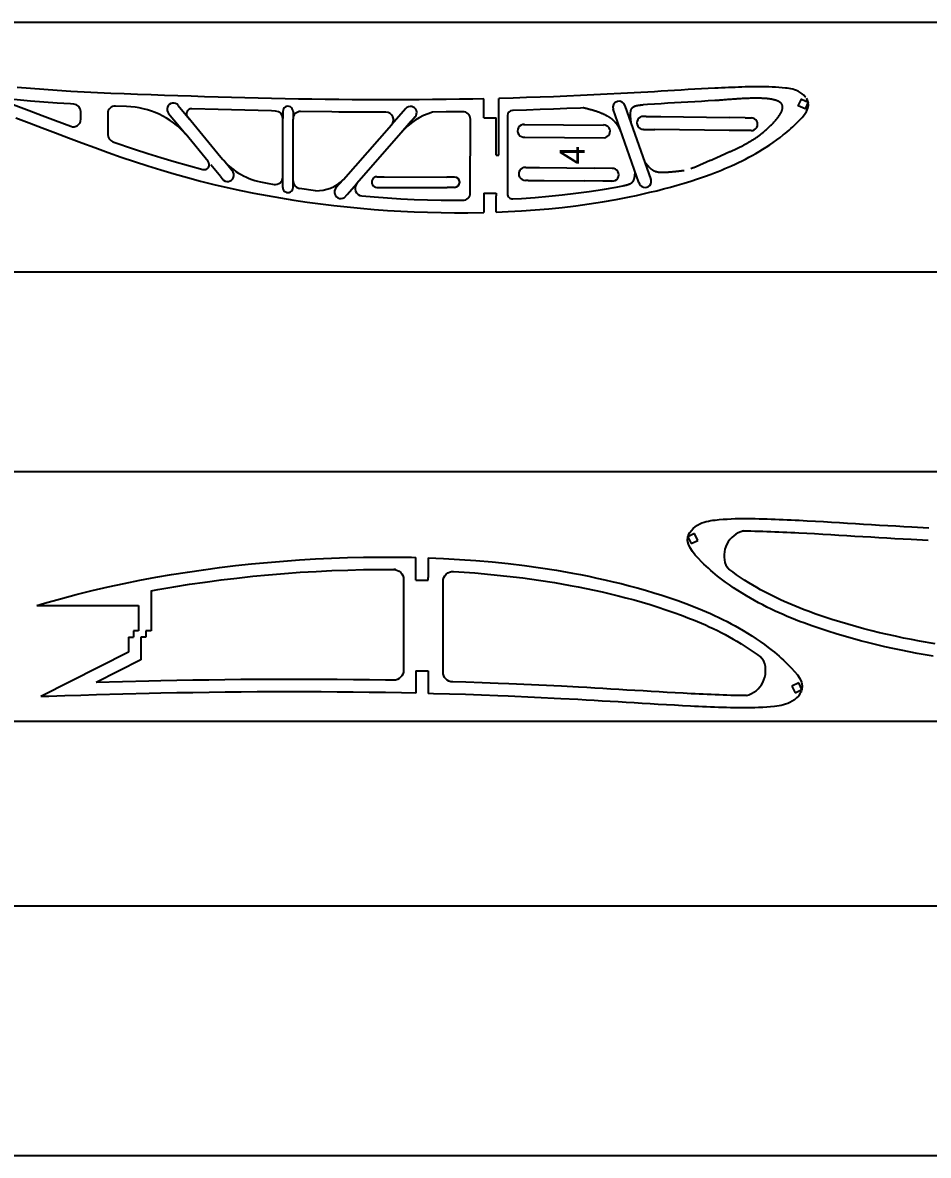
# Model space of a CAD drawing. Header units: millimetres. Extents: x 59 to 2198, y 55 to 510.
# Drawn here: x 1595.6 to 1959.2, y 54.9 to 509.6 of the extents above; entities that cross this region are included whole.
import ezdxf

# ---------------------------------------------------------------- set-up
doc = ezdxf.new("R2010")
doc.units = ezdxf.units.MM
doc.layers.add('7', color=7, linetype='Continuous')
doc.styles.add('样式_4', font='txt', dxfattribs={"height": 10})

msp = doc.modelspace()

# ---------------------------------------------------------------- linework, layer by layer
for p, q in [((2197.93, 509.56), (1197.96, 509.56)), ((1780.8, 471.41), (1780.81, 478.97)), ((1654.09, 473.34), (1654.26, 473.13)), ((1654.26, 473.13), (1656.34, 470.6)), ((1658.12, 476.3), (1662.59, 470.89)), ((1700.1, 473.95), (1700.1, 471.08)), ((1704.18, 473.95), (1704.19, 470.89)), ((1719.82, 473.72), (1707.23, 473.9)), ((1749.45, 475.07), (1743.75, 468.6)), ((1656.34, 470.6), (1656.51, 470.39)), ((1656.34, 470.6), (1661.16, 464.74)), ((1704.23, 446.02), (1704.19, 470.89)), ((1751.64, 469.97), (1747.48, 465.21)), ((1751.64, 469.97), (1753.28, 471.84)), ((1780.8, 471.41), (1785.8, 471.41)), ((1845.92, 471.93), (1844.9, 471.94)), ((1845.92, 471.93), (1851.87, 471.85)), ((1851.87, 471.85), (1879.24, 471.48)), ((1885.69, 471.39), (1879.24, 471.48)), ((1885.69, 471.39), (1888.22, 471.36)), ((1844.85, 466.66), (1844.57, 466.66)), ((1844.85, 466.66), (1849.39, 466.62)), ((1879.27, 466.34), (1849.39, 466.62)), ((1888.06, 466.25), (1879.27, 466.34)), ((1675.21, 447.62), (1671.15, 452.56)), ((1678.67, 451.44), (1676.36, 454.24)), ((1679.78, 450.1), (1678.67, 451.44)), ((1797.59, 451.44), (1799.36, 451.42)), ((1799.36, 451.42), (1803.07, 451.38)), ((1803.07, 451.38), (1825.1, 451.14)), ((1832.26, 451.07), (1825.1, 451.14)), ((1675.21, 447.62), (1675.85, 446.85)), ((1700.07, 443.44), (1700.08, 447.61)), ((1704.23, 443.44), (1704.24, 446.23)), ((1721.44, 443.28), (1724.39, 446.63)), ((1737.89, 447.69), (1740.74, 447.69)), ((1740.52, 447.68), (1765.89, 447.61)), ((1769.01, 447.6), (1765.89, 447.61)), ((1798.55, 446.23), (1797.53, 446.24)), ((1798.55, 446.23), (1805.07, 446.18)), ((1805.07, 446.18), (1821.14, 446.06)), ((1828.88, 446), (1821.14, 446.06)), ((1828.88, 446), (1828.61, 446)), ((1832.22, 445.97), (1828.88, 446)), ((1832.5, 445.97), (1832.22, 445.97)), ((1713.2, 442.12), (1706.79, 443.06)), ((1721.44, 443.28), (1721.26, 443.08)), ((1725.98, 440.61), (1729.83, 445.01)), ((1737.88, 443.45), (1742.14, 443.45)), ((1742.14, 443.45), (1766.08, 443.45)), ((1769.01, 443.45), (1766.08, 443.45)), ((1780.77, 441.08), (1780.76, 433.35)), ((1780.77, 441.08), (1785.77, 441.08)), ((1785.77, 441.08), (1785.77, 440.08)), ((1725.98, 440.61), (1725.32, 439.86)), ((1197.93, 409.56), (2197.93, 409.56)), ((2191.85, 329.21), (1191.88, 329.21)), ((1865.38, 304.46), (1862.67, 303.16)), ((1862.67, 303.16), (1863.97, 300.45)), ((1863.97, 300.45), (1866.68, 301.75)), ((1866.68, 301.75), (1865.38, 304.46)), ((1753.47, 285.84), (1753.47, 294.94)), ((1758.47, 294.76), (1758.47, 286.84)), ((1758.47, 285.84), (1758.47, 286.84)), ((1753.47, 285.84), (1758.47, 285.84)), ((1647.19, 281.52), (1647.19, 265.5)), ((1640.1, 265.5), (1640.1, 262.96)), ((1645.1, 265.5), (1645.1, 262.96)), ((1647.19, 265.5), (1645.1, 265.5)), ((1638.1, 262.96), (1640.1, 262.96)), ((1638.1, 262.96), (1638.1, 256.94)), ((1643.1, 262.96), (1643.1, 253.88)), ((1645.1, 262.96), (1643.1, 262.96)), ((1643.1, 253.88), (1625.17, 244.74)), ((1753.47, 249.35), (1758.47, 249.35)), ((1753.47, 249.35), (1753.47, 240.41)), ((1758.47, 249.35), (1758.47, 248.35)), ((1758.47, 248.35), (1758.47, 240.29)), ((1646.3, 245.28), (1625.17, 244.74)), ((1811.91, 243.2), (1790.82, 244.18)), ((1907.2, 244.58), (1904.49, 243.29)), ((1904.49, 243.29), (1905.79, 240.58)), ((1905.79, 240.58), (1908.49, 241.88)), ((1908.49, 241.88), (1907.2, 244.58)), ((1646.43, 240.28), (1625.33, 239.74)), ((1811.68, 238.2), (1790.58, 239.19)), ((1191.85, 229.21), (2191.85, 229.21)), ((2183.74, 154.94), (1183.77, 154.94)), ((1183.74, 54.94), (2183.74, 54.94))]:
    msp.add_line(p, q)
at = {"color": 3}
for p, q in [((1786.79, 456.31), (1786.81, 479.14)), ((1843, 445.43), (1832.69, 474.83)), ((1847.9, 446.55), (1837.5, 476.2)), ((1785.79, 456.31), (1785.8, 471.41)), ((1796.74, 468.71), (1828.78, 468.48)), ((1797.27, 463.61), (1829.05, 463.39)), ((1785.79, 456.31), (1786.79, 456.31)), ((1785.76, 433.52), (1785.77, 440.08))]:
    msp.add_line(p, q, dxfattribs=at)
at = {"color": 1}
for p, q in [((1601.29, 275.64), (1642.19, 275.64)), ((1642.19, 275.64), (1642.19, 265.5)), ((1642.19, 265.5), (1640.1, 265.5)), ((1638.1, 256.94), (1602.97, 239.05))]:
    msp.add_line(p, q, dxfattribs=at)
at = {"color": 3}
for points in [[(1863.9, 450.98, 0), (1864.2, 451.11, 0), (1864.5, 451.24, 0), (1864.8, 451.37, 0), (1865.1, 451.49, 0), (1865.4, 451.62, 0), (1865.7, 451.75, 0), (1866, 451.88, 0), (1866.3, 452.01, 0), (1866.6, 452.14, 0), (1866.9, 452.26, 0), (1867.2, 452.39, 0), (1867.5, 452.52, 0), (1867.8, 452.65, 0), (1868.1, 452.78, 0), (1868.4, 452.91, 0), (1868.69, 453.03, 0), (1868.99, 453.16, 0), (1869.29, 453.29, 0), (1869.59, 453.42, 0), (1869.89, 453.55, 0), (1870.18, 453.68, 0), (1870.48, 453.8, 0), (1870.78, 453.93, 0), (1871.08, 454.06, 0), (1871.37, 454.19, 0), (1871.67, 454.31, 0), (1871.96, 454.43, 0), (1872.26, 454.56, 0), (1872.56, 454.69, 0), (1872.85, 454.82, 0), (1873.15, 454.95, 0), (1873.44, 455.08, 0), (1873.74, 455.21, 0), (1874.03, 455.33, 0), (1874.32, 455.46, 0), (1874.62, 455.59, 0), (1874.91, 455.72, 0), (1875.2, 455.85, 0), (1875.49, 455.98, 0), (1875.78, 456.1, 0), (1876.08, 456.23, 0), (1876.37, 456.36, 0), (1876.66, 456.49, 0), (1876.95, 456.62, 0), (1877.24, 456.75, 0), (1877.52, 456.88, 0), (1877.81, 457, 0), (1878.1, 457.13, 0), (1878.39, 457.26, 0), (1878.67, 457.39, 0), (1878.96, 457.52, 0), (1879.25, 457.65, 0), (1879.53, 457.78, 0), (1879.82, 457.9, 0), (1880.1, 458.03, 0), (1880.38, 458.16, 0), (1880.67, 458.29, 0), (1880.95, 458.42, 0), (1881.23, 458.54, 0), (1881.51, 458.67, 0), (1881.8, 458.81, 0), (1882.08, 458.94, 0), (1882.36, 459.07, 0), (1882.64, 459.21, 0), (1882.92, 459.34, 0), (1883.2, 459.48, 0), (1883.47, 459.61, 0), (1883.75, 459.75, 0), (1884.03, 459.89, 0), (1884.31, 460.03, 0), (1884.58, 460.18, 0), (1884.86, 460.32, 0), (1885.14, 460.47, 0), (1885.41, 460.61, 0), (1885.69, 460.76, 0), (1885.96, 460.91, 0), (1886.24, 461.06, 0), (1886.52, 461.22, 0), (1886.79, 461.37, 0), (1887.06, 461.53, 0), (1887.34, 461.69, 0), (1887.61, 461.85, 0), (1887.88, 462.02, 0), (1888.16, 462.19, 0), (1888.43, 462.36, 0), (1888.7, 462.53, 0), (1888.98, 462.7, 0), (1889.25, 462.88, 0), (1889.52, 463.06, 0), (1889.79, 463.24, 0), (1890.07, 463.43, 0), (1890.34, 463.61, 0), (1890.61, 463.8, 0), (1890.88, 463.99, 0), (1891.15, 464.19, 0), (1891.42, 464.39, 0), (1891.69, 464.59, 0), (1891.97, 464.8, 0), (1892.24, 465.01, 0), (1892.51, 465.23, 0), (1892.78, 465.44, 0), (1893.05, 465.66, 0), (1893.32, 465.89, 0), (1893.59, 466.12, 0), (1893.86, 466.35, 0), (1894.13, 466.59, 0), (1894.4, 466.83, 0), (1894.67, 467.07, 0), (1894.94, 467.32, 0), (1895.21, 467.57, 0), (1895.48, 467.83, 0), (1895.74, 468.09, 0), (1896.01, 468.35, 0), (1896.27, 468.61, 0), (1896.53, 468.87, 0), (1896.78, 469.14, 0), (1897.03, 469.4, 0), (1897.27, 469.67, 0), (1897.51, 469.93, 0), (1897.75, 470.2, 0), (1897.98, 470.47, 0), (1898.2, 470.73, 0), (1898.42, 471, 0), (1898.63, 471.26, 0), (1898.83, 471.53, 0), (1899.03, 471.79, 0), (1899.21, 472.05, 0), (1899.39, 472.3, 0), (1899.56, 472.56, 0), (1899.72, 472.81, 0), (1899.87, 473.05, 0), (1900.01, 473.29, 0), (1900.13, 473.53, 0), (1900.25, 473.76, 0), (1900.36, 473.99, 0), (1900.45, 474.22, 0), (1900.53, 474.44, 0), (1900.6, 474.65, 0), (1900.65, 474.86, 0), (1900.69, 475.06, 0), (1900.72, 475.26, 0), (1900.74, 475.45, 0), (1900.74, 475.64, 0), (1900.73, 475.82, 0), (1900.71, 475.99, 0), (1900.68, 476.16, 0), (1900.63, 476.32, 0), (1900.57, 476.48, 0), (1900.5, 476.64, 0), (1900.42, 476.78, 0), (1900.32, 476.93, 0), (1900.22, 477.06, 0), (1900.1, 477.19, 0), (1899.98, 477.33, 0), (1899.84, 477.45, 0), (1899.69, 477.57, 0), (1899.53, 477.68, 0), (1899.36, 477.79, 0), (1899.18, 477.9, 0), (1898.99, 478, 0), (1898.79, 478.09, 0), (1898.58, 478.18, 0), (1898.36, 478.27, 0), (1898.13, 478.35, 0), (1897.89, 478.43, 0), (1897.65, 478.5, 0), (1897.39, 478.57, 0), (1897.12, 478.64, 0), (1896.85, 478.7, 0), (1896.57, 478.76, 0), (1896.28, 478.81, 0), (1895.98, 478.86, 0), (1895.67, 478.91, 0), (1895.36, 478.95, 0), (1895.03, 478.99, 0), (1894.7, 479.03, 0), (1894.37, 479.06, 0), (1894.02, 479.09, 0), (1893.67, 479.12, 0), (1893.31, 479.14, 0), (1892.94, 479.16, 0), (1892.57, 479.18, 0), (1892.19, 479.19, 0), (1891.81, 479.21, 0), (1891.42, 479.22, 0), (1891.02, 479.22, 0), (1890.62, 479.23, 0), (1890.21, 479.24, 0), (1889.8, 479.24, 0), (1889.38, 479.23, 0), (1888.95, 479.23, 0), (1888.52, 479.22, 0), (1888.09, 479.21, 0), (1887.65, 479.2, 0), (1887.2, 479.18, 0), (1886.75, 479.17, 0), (1886.3, 479.15, 0), (1885.84, 479.13, 0), (1885.38, 479.11, 0), (1884.92, 479.08, 0), (1884.45, 479.06, 0), (1883.98, 479.03, 0), (1883.51, 479, 0), (1883.03, 478.97, 0), (1882.55, 478.94, 0), (1882.06, 478.91, 0), (1881.58, 478.88, 0), (1881.09, 478.84, 0), (1880.6, 478.82, 0), (1880.1, 478.78, 0), (1879.61, 478.74, 0), (1879.11, 478.7, 0), (1878.61, 478.67, 0), (1878.11, 478.63, 0), (1877.61, 478.59, 0), (1877.1, 478.54, 0), (1876.6, 478.5, 0), (1876.09, 478.46, 0), (1875.59, 478.42, 0), (1875.08, 478.38, 0), (1874.57, 478.33, 0), (1874.06, 478.29, 0), (1873.56, 478.25, 0)], [(1836.7, 463.38, 0), (1836.67, 463.49, 0), (1836.63, 463.6, 0), (1836.59, 463.71, 0), (1836.55, 463.81, 0), (1836.51, 463.92, 0), (1836.48, 464.03, 0), (1836.44, 464.14, 0), (1836.4, 464.24, 0), (1836.36, 464.35, 0), (1836.33, 464.46, 0), (1836.29, 464.56, 0), (1836.25, 464.67, 0), (1836.21, 464.77, 0), (1836.17, 464.88, 0), (1836.13, 464.99, 0), (1836.09, 465.09, 0), (1836.05, 465.2, 0), (1836.01, 465.3, 0), (1835.97, 465.41, 0), (1835.93, 465.51, 0), (1835.89, 465.62, 0), (1835.85, 465.72, 0), (1835.8, 465.83, 0), (1835.76, 465.93, 0), (1835.72, 466.03, 0), (1835.67, 466.14, 0), (1835.63, 466.24, 0), (1835.59, 466.34, 0), (1835.54, 466.44, 0), (1835.49, 466.54, 0), (1835.45, 466.64, 0), (1835.4, 466.74, 0), (1835.35, 466.84, 0), (1835.31, 466.94, 0), (1835.26, 467.04, 0), (1835.21, 467.14, 0), (1835.16, 467.24, 0), (1835.11, 467.34, 0), (1835.06, 467.44, 0), (1835, 467.53, 0), (1834.95, 467.63, 0), (1834.9, 467.72, 0), (1834.84, 467.82, 0), (1834.79, 467.91, 0), (1834.73, 468.01, 0), (1834.67, 468.1, 0), (1834.62, 468.19, 0), (1834.56, 468.28, 0), (1834.5, 468.38, 0), (1834.44, 468.47, 0), (1834.37, 468.56, 0), (1834.31, 468.64, 0), (1834.25, 468.73, 0), (1834.18, 468.82, 0), (1834.12, 468.91, 0), (1834.05, 468.99, 0), (1833.98, 469.08, 0), (1833.92, 469.16, 0), (1833.85, 469.25, 0), (1833.77, 469.33, 0), (1833.7, 469.41, 0), (1833.63, 469.51, 0), (1833.56, 469.59, 0), (1833.48, 469.67, 0), (1833.41, 469.75, 0), (1833.33, 469.82, 0), (1833.25, 469.9, 0), (1833.17, 469.98, 0), (1833.09, 470.06, 0), (1833.01, 470.13, 0), (1832.93, 470.21, 0), (1832.85, 470.28, 0), (1832.77, 470.35, 0), (1832.68, 470.43, 0), (1832.6, 470.5, 0), (1832.51, 470.57, 0), (1832.43, 470.64, 0), (1832.34, 470.71, 0), (1832.25, 470.78, 0), (1832.17, 470.85, 0), (1832.08, 470.92, 0), (1831.99, 470.98, 0), (1831.9, 471.05, 0), (1831.81, 471.12, 0), (1831.72, 471.18, 0), (1831.62, 471.25, 0), (1831.53, 471.31, 0), (1831.44, 471.37, 0), (1831.35, 471.44, 0), (1831.25, 471.5, 0), (1831.16, 471.56, 0), (1831.06, 471.62, 0), (1830.97, 471.68, 0), (1830.87, 471.74, 0), (1830.77, 471.8, 0), (1830.68, 471.86, 0), (1830.58, 471.92, 0), (1830.48, 471.97, 0), (1830.38, 472.03, 0), (1830.28, 472.08, 0), (1830.19, 472.14, 0), (1830.09, 472.19, 0), (1829.99, 472.25, 0), (1829.89, 472.3, 0), (1829.79, 472.35, 0), (1829.69, 472.41, 0), (1829.58, 472.46, 0), (1829.48, 472.51, 0), (1829.38, 472.56, 0), (1829.28, 472.61, 0), (1829.18, 472.66, 0), (1829.08, 472.71, 0), (1828.98, 472.75, 0), (1828.87, 472.8, 0), (1828.77, 472.85, 0), (1828.67, 472.9, 0), (1828.57, 472.94, 0), (1828.46, 472.99, 0), (1828.36, 473.03, 0), (1828.26, 473.08, 0), (1828.16, 473.12, 0), (1828.05, 473.16, 0), (1827.95, 473.21, 0), (1827.85, 473.25, 0), (1827.74, 473.29, 0), (1827.64, 473.33, 0), (1827.54, 473.37, 0), (1827.43, 473.41, 0), (1827.33, 473.45, 0), (1827.22, 473.49, 0), (1827.12, 473.53, 0), (1827.02, 473.57, 0), (1826.91, 473.61, 0), (1826.81, 473.65, 0), (1826.7, 473.68, 0), (1826.6, 473.72, 0), (1826.49, 473.76, 0), (1826.39, 473.79, 0), (1826.28, 473.83, 0), (1826.18, 473.86, 0), (1826.07, 473.9, 0), (1825.97, 473.93, 0), (1825.86, 473.97, 0), (1825.76, 474, 0), (1825.65, 474.04, 0), (1825.54, 474.07, 0), (1825.44, 474.1, 0), (1825.33, 474.14, 0), (1825.23, 474.17, 0), (1825.12, 474.2, 0), (1825.02, 474.23, 0), (1824.91, 474.26, 0), (1824.8, 474.3, 0), (1824.7, 474.33, 0), (1824.59, 474.36, 0), (1824.48, 474.39, 0), (1824.38, 474.42, 0), (1824.27, 474.45, 0), (1824.17, 474.49, 0), (1824.06, 474.52, 0), (1823.95, 474.55, 0), (1823.85, 474.58, 0), (1823.74, 474.6, 0), (1823.63, 474.63, 0), (1823.53, 474.66, 0), (1823.42, 474.69, 0), (1823.31, 474.72, 0), (1823.2, 474.75, 0), (1823.1, 474.77, 0), (1822.99, 474.8, 0), (1822.88, 474.83, 0), (1822.78, 474.86, 0), (1822.67, 474.88, 0), (1822.56, 474.91, 0), (1822.45, 474.94, 0), (1822.35, 474.97, 0), (1822.24, 474.99, 0), (1822.13, 475.02, 0), (1822.02, 475.05, 0), (1821.92, 475.07, 0), (1821.81, 475.1, 0), (1821.7, 475.12, 0), (1821.59, 475.15, 0), (1821.49, 475.18, 0), (1821.38, 475.2, 0), (1821.27, 475.23, 0), (1821.16, 475.26, 0), (1821.06, 475.28, 0), (1820.95, 475.31, 0), (1820.84, 475.33, 0), (1820.73, 475.36, 0)], [(1839.98, 469.14, 0), (1839.97, 469.2, 0), (1839.96, 469.25, 0), (1839.96, 469.31, 0), (1839.95, 469.36, 0), (1839.94, 469.42, 0), (1839.94, 469.47, 0), (1839.93, 469.53, 0), (1839.92, 469.58, 0), (1839.92, 469.63, 0), (1839.91, 469.69, 0), (1839.9, 469.74, 0), (1839.9, 469.8, 0), (1839.89, 469.85, 0), (1839.88, 469.91, 0), (1839.88, 469.97, 0), (1839.87, 470.02, 0), (1839.86, 470.08, 0), (1839.86, 470.13, 0), (1839.85, 470.19, 0), (1839.84, 470.24, 0), (1839.84, 470.3, 0), (1839.83, 470.35, 0), (1839.83, 470.41, 0), (1839.82, 470.46, 0), (1839.81, 470.52, 0), (1839.81, 470.58, 0), (1839.8, 470.63, 0), (1839.8, 470.69, 0), (1839.79, 470.74, 0), (1839.79, 470.8, 0), (1839.78, 470.86, 0), (1839.78, 470.91, 0), (1839.77, 470.97, 0), (1839.77, 471.03, 0), (1839.76, 471.08, 0), (1839.76, 471.14, 0), (1839.75, 471.2, 0), (1839.75, 471.26, 0), (1839.74, 471.31, 0), (1839.74, 471.37, 0), (1839.73, 471.43, 0), (1839.73, 471.49, 0), (1839.73, 471.54, 0), (1839.72, 471.6, 0), (1839.72, 471.66, 0), (1839.72, 471.72, 0), (1839.71, 471.78, 0), (1839.71, 471.84, 0), (1839.71, 471.9, 0), (1839.7, 471.96, 0), (1839.7, 472.02, 0), (1839.7, 472.08, 0), (1839.7, 472.13, 0), (1839.69, 472.19, 0), (1839.69, 472.26, 0), (1839.69, 472.32, 0), (1839.69, 472.38, 0), (1839.69, 472.44, 0), (1839.69, 472.5, 0), (1839.69, 472.56, 0), (1839.69, 472.62, 0), (1839.69, 472.68, 0), (1839.69, 472.74, 0), (1839.69, 472.8, 0), (1839.69, 472.86, 0), (1839.69, 472.93, 0), (1839.69, 472.99, 0), (1839.69, 473.05, 0), (1839.69, 473.11, 0), (1839.69, 473.17, 0), (1839.7, 473.23, 0), (1839.7, 473.29, 0), (1839.7, 473.35, 0), (1839.71, 473.41, 0), (1839.71, 473.47, 0), (1839.72, 473.53, 0), (1839.72, 473.59, 0), (1839.73, 473.65, 0), (1839.74, 473.71, 0), (1839.74, 473.77, 0), (1839.75, 473.82, 0), (1839.76, 473.88, 0), (1839.77, 473.94, 0), (1839.78, 474, 0), (1839.79, 474.05, 0), (1839.8, 474.11, 0), (1839.81, 474.17, 0), (1839.82, 474.22, 0), (1839.84, 474.28, 0), (1839.85, 474.33, 0), (1839.86, 474.38, 0), (1839.88, 474.44, 0), (1839.9, 474.49, 0), (1839.91, 474.54, 0), (1839.93, 474.59, 0), (1839.95, 474.64, 0), (1839.97, 474.69, 0), (1839.99, 474.74, 0), (1840.01, 474.79, 0), (1840.03, 474.84, 0), (1840.05, 474.89, 0), (1840.07, 474.93, 0), (1840.1, 474.98, 0), (1840.12, 475.02, 0), (1840.15, 475.07, 0), (1840.17, 475.11, 0), (1840.2, 475.15, 0), (1840.23, 475.19, 0), (1840.26, 475.23, 0), (1840.29, 475.27, 0), (1840.32, 475.31, 0), (1840.35, 475.35, 0), (1840.39, 475.39, 0), (1840.42, 475.42, 0), (1840.46, 475.46, 0), (1840.49, 475.49, 0), (1840.53, 475.53, 0), (1840.57, 475.56, 0), (1840.6, 475.59, 0), (1840.64, 475.62, 0), (1840.68, 475.66, 0), (1840.72, 475.69, 0), (1840.77, 475.72, 0), (1840.81, 475.74, 0), (1840.85, 475.77, 0), (1840.89, 475.8, 0), (1840.94, 475.83, 0), (1840.98, 475.85, 0), (1841.03, 475.88, 0), (1841.07, 475.9, 0), (1841.12, 475.93, 0), (1841.17, 475.95, 0), (1841.22, 475.97, 0), (1841.27, 475.99, 0), (1841.32, 476.02, 0), (1841.37, 476.04, 0), (1841.42, 476.06, 0), (1841.47, 476.08, 0), (1841.52, 476.1, 0), (1841.57, 476.12, 0), (1841.63, 476.13, 0), (1841.68, 476.15, 0), (1841.74, 476.17, 0), (1841.79, 476.19, 0), (1841.85, 476.2, 0), (1841.9, 476.22, 0), (1841.96, 476.23, 0), (1842.02, 476.25, 0), (1842.07, 476.26, 0), (1842.13, 476.28, 0), (1842.19, 476.29, 0), (1842.25, 476.3, 0), (1842.31, 476.32, 0), (1842.37, 476.33, 0), (1842.43, 476.34, 0), (1842.49, 476.35, 0), (1842.55, 476.37, 0), (1842.61, 476.38, 0), (1842.67, 476.39, 0), (1842.73, 476.4, 0), (1842.8, 476.41, 0), (1842.86, 476.42, 0), (1842.92, 476.43, 0), (1842.98, 476.43, 0), (1843.05, 476.44, 0), (1843.11, 476.45, 0), (1843.18, 476.45, 0), (1843.24, 476.46, 0), (1843.31, 476.47, 0), (1843.37, 476.47, 0), (1843.44, 476.48, 0), (1843.5, 476.49, 0), (1843.57, 476.5, 0), (1843.63, 476.5, 0), (1843.7, 476.51, 0), (1843.76, 476.51, 0), (1843.83, 476.52, 0), (1843.9, 476.53, 0), (1843.96, 476.53, 0), (1844.03, 476.54, 0), (1844.1, 476.54, 0), (1844.16, 476.55, 0), (1844.23, 476.56, 0), (1844.3, 476.56, 0), (1844.37, 476.57, 0), (1844.43, 476.57, 0), (1844.5, 476.58, 0), (1844.57, 476.58, 0), (1844.63, 476.59, 0), (1844.7, 476.59, 0), (1844.77, 476.6, 0)], [(1861.17, 450.14, 0), (1861.08, 450.13, 0), (1860.99, 450.12, 0), (1860.9, 450.11, 0), (1860.81, 450.1, 0), (1860.72, 450.09, 0), (1860.63, 450.07, 0), (1860.54, 450.06, 0), (1860.45, 450.05, 0), (1860.36, 450.04, 0), (1860.27, 450.03, 0), (1860.18, 450.02, 0), (1860.09, 450.01, 0), (1860, 450, 0), (1859.91, 449.99, 0), (1859.82, 449.98, 0), (1859.73, 449.97, 0), (1859.64, 449.96, 0), (1859.55, 449.94, 0), (1859.46, 449.93, 0), (1859.37, 449.92, 0), (1859.28, 449.91, 0), (1859.19, 449.9, 0), (1859.1, 449.89, 0), (1859.01, 449.88, 0), (1858.92, 449.87, 0), (1858.83, 449.86, 0), (1858.74, 449.85, 0), (1858.65, 449.84, 0), (1858.56, 449.83, 0), (1858.47, 449.82, 0), (1858.38, 449.81, 0), (1858.29, 449.8, 0), (1858.2, 449.79, 0), (1858.11, 449.78, 0), (1858.02, 449.77, 0), (1857.93, 449.76, 0), (1857.84, 449.75, 0), (1857.75, 449.74, 0), (1857.65, 449.73, 0), (1857.56, 449.72, 0), (1857.47, 449.71, 0), (1857.38, 449.7, 0), (1857.29, 449.69, 0), (1857.2, 449.68, 0), (1857.11, 449.67, 0), (1857.02, 449.67, 0), (1856.92, 449.66, 0), (1856.83, 449.65, 0), (1856.74, 449.64, 0), (1856.65, 449.63, 0), (1856.56, 449.62, 0), (1856.46, 449.61, 0), (1856.37, 449.6, 0), (1856.28, 449.6, 0), (1856.19, 449.59, 0), (1856.09, 449.58, 0), (1856, 449.57, 0), (1855.91, 449.56, 0), (1855.82, 449.56, 0), (1855.72, 449.55, 0), (1855.63, 449.54, 0), (1855.54, 449.53, 0), (1855.44, 449.53, 0), (1855.35, 449.52, 0), (1855.26, 449.51, 0), (1855.16, 449.5, 0), (1855.07, 449.5, 0), (1854.97, 449.49, 0), (1854.88, 449.48, 0), (1854.79, 449.48, 0), (1854.69, 449.47, 0), (1854.6, 449.46, 0), (1854.5, 449.46, 0), (1854.41, 449.45, 0), (1854.31, 449.44, 0), (1854.22, 449.44, 0), (1854.12, 449.43, 0), (1854.03, 449.43, 0), (1853.93, 449.42, 0), (1853.84, 449.42, 0), (1853.74, 449.41, 0), (1853.65, 449.41, 0), (1853.55, 449.4, 0), (1853.45, 449.4, 0), (1853.36, 449.39, 0), (1853.26, 449.39, 0), (1853.17, 449.39, 0), (1853.07, 449.38, 0), (1852.97, 449.38, 0), (1852.88, 449.38, 0), (1852.78, 449.38, 0), (1852.69, 449.38, 0), (1852.59, 449.38, 0), (1852.5, 449.38, 0), (1852.4, 449.38, 0), (1852.31, 449.39, 0), (1852.21, 449.39, 0), (1852.12, 449.39, 0), (1852.02, 449.39, 0), (1851.93, 449.4, 0), (1851.83, 449.4, 0), (1851.74, 449.4, 0), (1851.64, 449.41, 0), (1851.55, 449.42, 0), (1851.46, 449.42, 0), (1851.36, 449.43, 0), (1851.27, 449.44, 0), (1851.18, 449.45, 0), (1851.09, 449.46, 0), (1851, 449.47, 0), (1850.91, 449.48, 0), (1850.82, 449.5, 0), (1850.72, 449.51, 0), (1850.64, 449.53, 0), (1850.55, 449.54, 0), (1850.46, 449.56, 0), (1850.37, 449.58, 0), (1850.28, 449.6, 0), (1850.19, 449.62, 0), (1850.11, 449.64, 0), (1850.02, 449.67, 0), (1849.94, 449.69, 0), (1849.85, 449.72, 0), (1849.77, 449.74, 0), (1849.68, 449.77, 0), (1849.6, 449.8, 0), (1849.52, 449.83, 0), (1849.44, 449.87, 0), (1849.36, 449.9, 0), (1849.28, 449.94, 0), (1849.2, 449.97, 0), (1849.12, 450.01, 0), (1849.04, 450.05, 0), (1848.96, 450.09, 0), (1848.89, 450.13, 0), (1848.81, 450.18, 0), (1848.74, 450.22, 0), (1848.66, 450.27, 0), (1848.59, 450.32, 0), (1848.51, 450.37, 0), (1848.44, 450.41, 0), (1848.37, 450.47, 0), (1848.3, 450.52, 0), (1848.23, 450.57, 0), (1848.16, 450.63, 0), (1848.09, 450.68, 0), (1848.02, 450.74, 0), (1847.95, 450.8, 0), (1847.88, 450.85, 0), (1847.81, 450.91, 0), (1847.74, 450.97, 0), (1847.68, 451.04, 0), (1847.61, 451.1, 0), (1847.55, 451.16, 0), (1847.48, 451.23, 0), (1847.42, 451.29, 0), (1847.35, 451.36, 0), (1847.29, 451.42, 0), (1847.22, 451.49, 0), (1847.16, 451.56, 0), (1847.1, 451.63, 0), (1847.03, 451.7, 0), (1846.97, 451.77, 0), (1846.91, 451.84, 0), (1846.85, 451.91, 0), (1846.79, 451.98, 0), (1846.73, 452.06, 0), (1846.66, 452.13, 0), (1846.6, 452.2, 0), (1846.54, 452.28, 0), (1846.48, 452.35, 0), (1846.42, 452.43, 0), (1846.36, 452.5, 0), (1846.3, 452.58, 0), (1846.25, 452.66, 0), (1846.19, 452.73, 0), (1846.13, 452.81, 0), (1846.07, 452.89, 0), (1846.01, 452.97, 0), (1845.95, 453.04, 0), (1845.89, 453.12, 0), (1845.84, 453.2, 0), (1845.78, 453.28, 0), (1845.72, 453.36, 0), (1845.66, 453.44, 0), (1845.61, 453.52, 0), (1845.55, 453.6, 0), (1845.49, 453.68, 0), (1845.43, 453.76, 0), (1845.38, 453.84, 0), (1845.32, 453.92, 0)], [(1837.05, 444.19, 0), (1837.1, 444.2, 0), (1837.15, 444.21, 0), (1837.21, 444.22, 0), (1837.26, 444.23, 0), (1837.31, 444.24, 0), (1837.37, 444.26, 0), (1837.42, 444.27, 0), (1837.47, 444.28, 0), (1837.53, 444.29, 0), (1837.58, 444.3, 0), (1837.63, 444.32, 0), (1837.69, 444.33, 0), (1837.74, 444.34, 0), (1837.79, 444.35, 0), (1837.84, 444.37, 0), (1837.9, 444.38, 0), (1837.95, 444.39, 0), (1838, 444.4, 0), (1838.05, 444.42, 0), (1838.1, 444.43, 0), (1838.16, 444.44, 0), (1838.21, 444.46, 0), (1838.26, 444.47, 0), (1838.31, 444.48, 0), (1838.36, 444.5, 0), (1838.41, 444.51, 0), (1838.46, 444.53, 0), (1838.51, 444.54, 0), (1838.56, 444.56, 0), (1838.61, 444.57, 0), (1838.66, 444.59, 0), (1838.71, 444.6, 0), (1838.76, 444.62, 0), (1838.81, 444.63, 0), (1838.86, 444.65, 0), (1838.91, 444.67, 0), (1838.96, 444.68, 0), (1839, 444.7, 0), (1839.05, 444.72, 0), (1839.1, 444.73, 0), (1839.14, 444.75, 0), (1839.19, 444.77, 0), (1839.24, 444.79, 0), (1839.28, 444.81, 0), (1839.33, 444.83, 0), (1839.37, 444.85, 0), (1839.42, 444.87, 0), (1839.46, 444.89, 0), (1839.5, 444.91, 0), (1839.55, 444.93, 0), (1839.59, 444.95, 0), (1839.63, 444.97, 0), (1839.68, 444.99, 0), (1839.72, 445.01, 0), (1839.76, 445.04, 0), (1839.8, 445.06, 0), (1839.84, 445.08, 0), (1839.88, 445.11, 0), (1839.92, 445.13, 0), (1839.96, 445.16, 0), (1840, 445.18, 0), (1840.03, 445.21, 0), (1840.07, 445.23, 0), (1840.11, 445.26, 0), (1840.14, 445.29, 0), (1840.18, 445.31, 0), (1840.21, 445.34, 0), (1840.25, 445.37, 0), (1840.28, 445.4, 0), (1840.32, 445.43, 0), (1840.35, 445.46, 0), (1840.38, 445.49, 0), (1840.41, 445.52, 0), (1840.44, 445.55, 0), (1840.47, 445.58, 0), (1840.5, 445.62, 0), (1840.53, 445.65, 0), (1840.56, 445.68, 0), (1840.59, 445.72, 0), (1840.62, 445.75, 0), (1840.64, 445.79, 0), (1840.67, 445.82, 0), (1840.7, 445.86, 0), (1840.72, 445.9, 0), (1840.75, 445.94, 0), (1840.77, 445.97, 0), (1840.79, 446.01, 0), (1840.82, 446.05, 0), (1840.84, 446.09, 0), (1840.86, 446.13, 0), (1840.88, 446.17, 0), (1840.9, 446.21, 0), (1840.92, 446.25, 0), (1840.94, 446.29, 0), (1840.96, 446.33, 0), (1840.98, 446.38, 0), (1841, 446.42, 0), (1841.02, 446.46, 0), (1841.03, 446.51, 0), (1841.05, 446.55, 0), (1841.07, 446.59, 0), (1841.08, 446.64, 0), (1841.1, 446.68, 0), (1841.12, 446.73, 0), (1841.13, 446.78, 0), (1841.15, 446.82, 0), (1841.16, 446.87, 0), (1841.17, 446.92, 0), (1841.19, 446.96, 0), (1841.2, 447.01, 0), (1841.21, 447.06, 0), (1841.23, 447.11, 0), (1841.24, 447.15, 0), (1841.25, 447.2, 0), (1841.26, 447.25, 0), (1841.27, 447.3, 0), (1841.28, 447.35, 0), (1841.29, 447.4, 0), (1841.3, 447.45, 0), (1841.31, 447.5, 0), (1841.32, 447.55, 0), (1841.33, 447.6, 0), (1841.34, 447.65, 0), (1841.35, 447.7, 0), (1841.36, 447.76, 0), (1841.36, 447.81, 0), (1841.37, 447.86, 0), (1841.38, 447.91, 0), (1841.39, 447.97, 0), (1841.4, 448.02, 0), (1841.4, 448.07, 0), (1841.41, 448.12, 0), (1841.42, 448.18, 0), (1841.42, 448.23, 0), (1841.43, 448.28, 0), (1841.43, 448.34, 0), (1841.44, 448.39, 0), (1841.45, 448.45, 0), (1841.45, 448.5, 0), (1841.46, 448.55, 0), (1841.46, 448.61, 0), (1841.47, 448.66, 0), (1841.47, 448.72, 0), (1841.48, 448.77, 0), (1841.48, 448.83, 0), (1841.49, 448.88, 0), (1841.49, 448.94, 0), (1841.5, 448.99, 0), (1841.5, 449.05, 0), (1841.5, 449.1, 0), (1841.51, 449.16, 0), (1841.51, 449.21, 0), (1841.52, 449.27, 0), (1841.52, 449.32, 0), (1841.53, 449.38, 0), (1841.53, 449.43, 0), (1841.53, 449.49, 0), (1841.54, 449.54, 0), (1841.54, 449.6, 0)]]:
    msp.add_polyline3d(points, dxfattribs=at)
for points in [[(1877.94, 291.81, 0), (1877.95, 291.8, 0), (1877.95, 291.79, 0), (1877.96, 291.78, 0), (1877.96, 291.77, 0), (1877.97, 291.76, 0), (1877.98, 291.75, 0), (1877.98, 291.74, 0), (1877.99, 291.73, 0), (1877.99, 291.72, 0), (1878, 291.71, 0), (1878, 291.7, 0), (1878.01, 291.69, 0), (1878.02, 291.68, 0), (1878.02, 291.67, 0), (1878.03, 291.66, 0), (1878.03, 291.65, 0), (1878.04, 291.64, 0), (1878.05, 291.63, 0), (1878.05, 291.62, 0), (1878.06, 291.61, 0), (1878.06, 291.6, 0), (1878.07, 291.59, 0), (1878.08, 291.58, 0), (1878.08, 291.57, 0), (1878.09, 291.56, 0), (1878.09, 291.55, 0), (1878.1, 291.54, 0), (1878.11, 291.53, 0), (1878.11, 291.52, 0), (1878.12, 291.51, 0), (1878.12, 291.5, 0), (1878.13, 291.49, 0), (1878.14, 291.48, 0), (1878.14, 291.48, 0), (1878.15, 291.47, 0), (1878.15, 291.46, 0), (1878.16, 291.45, 0), (1878.17, 291.44, 0), (1878.17, 291.43, 0), (1878.18, 291.42, 0), (1878.18, 291.41, 0), (1878.19, 291.4, 0), (1878.2, 291.39, 0), (1878.2, 291.38, 0), (1878.21, 291.37, 0), (1878.22, 291.36, 0), (1878.22, 291.35, 0), (1878.23, 291.34, 0), (1878.23, 291.33, 0), (1878.24, 291.32, 0), (1878.25, 291.31, 0), (1878.25, 291.3, 0), (1878.26, 291.29, 0), (1878.27, 291.28, 0), (1878.27, 291.27, 0), (1878.28, 291.26, 0), (1878.28, 291.25, 0), (1878.29, 291.25, 0), (1878.3, 291.24, 0), (1878.3, 291.23, 0), (1878.31, 291.22, 0), (1878.32, 291.21, 0), (1878.32, 291.2, 0), (1878.33, 291.19, 0), (1878.34, 291.18, 0), (1878.34, 291.17, 0), (1878.35, 291.16, 0), (1878.36, 291.15, 0), (1878.36, 291.14, 0), (1878.37, 291.13, 0), (1878.38, 291.12, 0), (1878.38, 291.11, 0), (1878.39, 291.1, 0), (1878.39, 291.1, 0), (1878.4, 291.09, 0), (1878.41, 291.08, 0), (1878.41, 291.07, 0), (1878.42, 291.06, 0), (1878.43, 291.05, 0), (1878.43, 291.04, 0), (1878.44, 291.03, 0), (1878.45, 291.02, 0), (1878.45, 291.01, 0), (1878.46, 291, 0), (1878.47, 290.99, 0), (1878.48, 290.98, 0), (1878.48, 290.98, 0), (1878.49, 290.97, 0), (1878.5, 290.96, 0), (1878.5, 290.95, 0), (1878.51, 290.94, 0), (1878.52, 290.93, 0), (1878.52, 290.92, 0), (1878.53, 290.91, 0), (1878.54, 290.9, 0), (1878.54, 290.89, 0), (1878.55, 290.88, 0), (1878.56, 290.88, 0), (1878.57, 290.87, 0), (1878.57, 290.86, 0), (1878.58, 290.85, 0), (1878.59, 290.84, 0), (1878.59, 290.83, 0), (1878.6, 290.82, 0), (1878.61, 290.81, 0), (1878.62, 290.8, 0), (1878.62, 290.79, 0), (1878.63, 290.79, 0), (1878.64, 290.78, 0), (1878.64, 290.77, 0), (1878.65, 290.76, 0), (1878.66, 290.75, 0), (1878.67, 290.74, 0), (1878.67, 290.73, 0), (1878.68, 290.72, 0), (1878.69, 290.71, 0), (1878.7, 290.71, 0), (1878.7, 290.7, 0), (1878.71, 290.69, 0), (1878.72, 290.68, 0), (1878.72, 290.67, 0), (1878.73, 290.66, 0), (1878.74, 290.65, 0), (1878.75, 290.65, 0), (1878.75, 290.64, 0), (1878.76, 290.63, 0), (1878.77, 290.62, 0), (1878.78, 290.61, 0), (1878.78, 290.6, 0), (1878.79, 290.59, 0), (1878.8, 290.59, 0), (1878.81, 290.58, 0), (1878.82, 290.57, 0), (1878.82, 290.56, 0), (1878.83, 290.55, 0), (1878.84, 290.54, 0), (1878.85, 290.53, 0), (1878.85, 290.53, 0), (1878.86, 290.52, 0), (1878.87, 290.51, 0), (1878.88, 290.5, 0), (1878.88, 290.49, 0), (1878.89, 290.48, 0), (1878.9, 290.48, 0), (1878.91, 290.47, 0), (1878.92, 290.46, 0), (1878.92, 290.45, 0), (1878.93, 290.44, 0), (1878.94, 290.43, 0), (1878.95, 290.43, 0), (1878.96, 290.42, 0), (1878.96, 290.41, 0), (1878.97, 290.4, 0), (1878.98, 290.39, 0), (1878.99, 290.39, 0), (1879, 290.38, 0), (1879, 290.37, 0), (1879.01, 290.36, 0), (1879.02, 290.35, 0)], [(1893.23, 253.23, 0), (1893.22, 253.24, 0), (1893.22, 253.25, 0), (1893.21, 253.26, 0), (1893.21, 253.27, 0), (1893.2, 253.28, 0), (1893.19, 253.29, 0), (1893.19, 253.3, 0), (1893.18, 253.31, 0), (1893.18, 253.32, 0), (1893.17, 253.33, 0), (1893.16, 253.34, 0), (1893.16, 253.35, 0), (1893.15, 253.36, 0), (1893.15, 253.37, 0), (1893.14, 253.38, 0), (1893.13, 253.39, 0), (1893.13, 253.4, 0), (1893.12, 253.41, 0), (1893.12, 253.42, 0), (1893.11, 253.43, 0), (1893.1, 253.44, 0), (1893.1, 253.45, 0), (1893.09, 253.46, 0), (1893.09, 253.47, 0), (1893.08, 253.48, 0), (1893.08, 253.49, 0), (1893.07, 253.5, 0), (1893.06, 253.51, 0), (1893.06, 253.52, 0), (1893.05, 253.53, 0), (1893.04, 253.54, 0), (1893.04, 253.55, 0), (1893.03, 253.56, 0), (1893.03, 253.56, 0), (1893.02, 253.57, 0), (1893.01, 253.58, 0), (1893.01, 253.59, 0), (1893, 253.6, 0), (1893, 253.61, 0), (1892.99, 253.62, 0), (1892.98, 253.63, 0), (1892.98, 253.64, 0), (1892.97, 253.65, 0), (1892.97, 253.66, 0), (1892.96, 253.67, 0), (1892.95, 253.68, 0), (1892.95, 253.69, 0), (1892.94, 253.7, 0), (1892.93, 253.71, 0), (1892.93, 253.72, 0), (1892.92, 253.73, 0), (1892.92, 253.74, 0), (1892.91, 253.75, 0), (1892.9, 253.76, 0), (1892.9, 253.77, 0), (1892.89, 253.78, 0), (1892.88, 253.79, 0), (1892.88, 253.79, 0), (1892.87, 253.8, 0), (1892.87, 253.81, 0), (1892.86, 253.82, 0), (1892.85, 253.83, 0), (1892.85, 253.84, 0), (1892.84, 253.85, 0), (1892.83, 253.86, 0), (1892.83, 253.87, 0), (1892.82, 253.88, 0), (1892.81, 253.89, 0), (1892.81, 253.9, 0), (1892.8, 253.91, 0), (1892.79, 253.92, 0), (1892.79, 253.93, 0), (1892.78, 253.94, 0), (1892.77, 253.94, 0), (1892.77, 253.95, 0), (1892.76, 253.96, 0), (1892.75, 253.97, 0), (1892.75, 253.98, 0), (1892.74, 253.99, 0), (1892.73, 254, 0), (1892.73, 254.01, 0), (1892.72, 254.02, 0), (1892.71, 254.03, 0), (1892.71, 254.04, 0), (1892.7, 254.05, 0), (1892.69, 254.06, 0), (1892.69, 254.06, 0), (1892.68, 254.07, 0), (1892.67, 254.08, 0), (1892.67, 254.09, 0), (1892.66, 254.1, 0), (1892.65, 254.11, 0), (1892.65, 254.12, 0), (1892.64, 254.13, 0), (1892.63, 254.14, 0), (1892.62, 254.15, 0), (1892.62, 254.16, 0), (1892.61, 254.16, 0), (1892.6, 254.17, 0), (1892.6, 254.18, 0), (1892.59, 254.19, 0), (1892.58, 254.2, 0), (1892.58, 254.21, 0), (1892.57, 254.22, 0), (1892.56, 254.23, 0), (1892.55, 254.24, 0), (1892.55, 254.25, 0), (1892.54, 254.25, 0), (1892.53, 254.26, 0), (1892.53, 254.27, 0), (1892.52, 254.28, 0), (1892.51, 254.29, 0), (1892.5, 254.3, 0), (1892.5, 254.31, 0), (1892.49, 254.32, 0), (1892.48, 254.33, 0), (1892.47, 254.33, 0), (1892.47, 254.34, 0), (1892.46, 254.35, 0), (1892.45, 254.36, 0), (1892.44, 254.37, 0), (1892.44, 254.38, 0), (1892.43, 254.39, 0), (1892.42, 254.39, 0), (1892.41, 254.4, 0), (1892.41, 254.41, 0), (1892.4, 254.42, 0), (1892.39, 254.43, 0), (1892.38, 254.44, 0), (1892.38, 254.45, 0), (1892.37, 254.45, 0), (1892.36, 254.46, 0), (1892.35, 254.47, 0), (1892.35, 254.48, 0), (1892.34, 254.49, 0), (1892.33, 254.5, 0), (1892.32, 254.51, 0), (1892.32, 254.51, 0), (1892.31, 254.52, 0), (1892.3, 254.53, 0), (1892.29, 254.54, 0), (1892.28, 254.55, 0), (1892.28, 254.56, 0), (1892.27, 254.56, 0), (1892.26, 254.57, 0), (1892.25, 254.58, 0), (1892.24, 254.59, 0), (1892.24, 254.6, 0), (1892.23, 254.61, 0), (1892.22, 254.61, 0), (1892.21, 254.62, 0), (1892.2, 254.63, 0), (1892.2, 254.64, 0), (1892.19, 254.65, 0), (1892.18, 254.65, 0), (1892.17, 254.66, 0), (1892.16, 254.67, 0), (1892.16, 254.68, 0), (1892.15, 254.69, 0)]]:
    msp.add_polyline3d(points)
for centre, radius, start, end in [((1835.09, 475.51), 2.5, 15.8504, 195.8504), ((1796.91, 466.15), 2.57, 85.3364, 278.1288), ((1828.91, 465.94), 2.55, 273.0891, 93.0891), ((1845.47, 445.9), 2.52, 190.8107, 23.6031)]:
    msp.add_arc(centre, radius, start, end, dxfattribs=at)
for centre, radius, start, end in [((1636.47, 443.1), 32.83, 41.2194, 88.4457), ((1656.1, 474.82), 2.5, 36.2957, 222.5026), ((1702.14, 473.95), 2.04, 359.9395, 179.9395), ((1707.19, 470.9), 3, 89.1814, 180.0954), ((1768.14, 447.91), 26.95, 107.0877, 140.0614), ((1751.36, 473.45), 2.5, 317.8243, 139.8637), ((1844.87, 469.3), 2.64, 89.1246, 269.5873), ((1888.14, 468.81), 2.55, 268.2103, 90.2496), ((1696.75, 472.27), 27.22, 217.6891, 258.1545), ((1677.91, 448.36), 2.56, 216.1359, 43.0318), ((1797.4, 448.84), 2.61, 85.9318, 272.8277), ((1832.38, 448.52), 2.55, 266.461, 92.6679), ((1707.23, 446.03), 3, 180.0954, 261.6834), ((1713.83, 456.69), 14.58, 267.5322, 316.3721), ((1737.88, 445.57), 2.12, 89.6881, 270), ((1769.01, 445.52), 2.08, 270, 90), ((1702.15, 443.43), 2.08, 179.9395, 0.2513), ((1723.38, 441.57), 2.59, 138.4866, 318.9493), ((1887.54, 295.56), 10.3, 104.3707, 201.385), ((1883.63, 249.48), 10.3, 284.3707, 21.385)]:
    msp.add_arc(centre, radius, start, end)
at = {"layer": '7', "color": 3, "linetype": 'Continuous'}
for points in [[(1780.81, 478.97), (1776.41, 478.9), (1771.02, 478.8), (1765.62, 478.73), (1760.23, 478.66), (1754.84, 478.62), (1749.45, 478.59), (1744.07, 478.58), (1738.68, 478.59), (1733.3, 478.61), (1727.91, 478.64), (1722.52, 478.69), (1717.14, 478.75), (1711.75, 478.82), (1706.37, 478.91), (1700.99, 479), (1695.61, 479.11), (1690.23, 479.24), (1684.84, 479.37), (1679.46, 479.52), (1674.08, 479.67), (1668.7, 479.84), (1663.33, 480.01), (1657.95, 480.19), (1652.57, 480.37), (1647.19, 480.56), (1641.81, 480.75), (1636.43, 480.95), (1631.05, 481.17), (1625.68, 481.41), (1620.3, 481.67), (1614.93, 481.97), (1609.56, 482.3), (1604.18, 482.68), (1598.81, 483.11), (1593.44, 483.59)], [(1910.1, 479.46), (1909.84, 479.8), (1909.22, 480.45), (1908.52, 481.04), (1907.76, 481.56), (1906.97, 482.01), (1906.26, 482.33), (1905.54, 482.59), (1904.81, 482.8), (1904.07, 482.97), (1903.33, 483.11), (1902.59, 483.21), (1901.84, 483.3), (1900.51, 483.44), (1899.17, 483.56), (1897.83, 483.65), (1896.49, 483.73), (1895.14, 483.78), (1893.79, 483.82), (1892.44, 483.84), (1891.09, 483.84), (1889.74, 483.83), (1888.39, 483.81), (1887.05, 483.78), (1885.7, 483.74), (1884.35, 483.69), (1883.01, 483.65), (1881.66, 483.59), (1880.31, 483.54), (1878.96, 483.49), (1877.61, 483.43), (1876.26, 483.37), (1874.91, 483.31), (1873.56, 483.25), (1870.86, 483.12), (1868.16, 482.97), (1865.46, 482.82), (1862.76, 482.67), (1860.06, 482.51), (1854.66, 482.18), (1851.96, 482.02), (1849.26, 481.86), (1846.56, 481.7), (1843.86, 481.55), (1841.16, 481.4), (1838.46, 481.25), (1835.76, 481.1), (1830.36, 480.82), (1824.96, 480.55), (1819.57, 480.3), (1814.17, 480.07), (1808.77, 479.85), (1803.37, 479.65), (1797.97, 479.46), (1792.58, 479.3), (1787.19, 479.15), (1786.81, 479.14)], [(1785.76, 433.52), (1790.55, 433.72), (1795.94, 434.02), (1801.39, 434.4), (1806.83, 434.87), (1812.26, 435.43), (1817.68, 436.07), (1823.09, 436.81), (1828.48, 437.64), (1833.85, 438.58), (1836.59, 439.1), (1839.33, 439.65), (1842.05, 440.22), (1844.77, 440.82), (1847.49, 441.46), (1850.2, 442.12), (1852.9, 442.81), (1855.66, 443.55), (1858.42, 444.33), (1861.16, 445.14), (1863.9, 445.98), (1866.62, 446.87), (1869.33, 447.81), (1872.02, 448.78), (1873.41, 449.31), (1874.8, 449.84), (1876.18, 450.4), (1877.55, 450.96), (1878.92, 451.54), (1880.27, 452.14), (1881.62, 452.76), (1883.03, 453.42), (1884.43, 454.1), (1885.81, 454.8), (1887.19, 455.53), (1888.56, 456.27), (1889.92, 457.04), (1891.28, 457.83), (1892.73, 458.72), (1894.18, 459.62), (1895.6, 460.56), (1897, 461.51), (1898.37, 462.49), (1899.71, 463.48), (1901, 464.49), (1901.78, 465.12), (1902.54, 465.76), (1903.3, 466.42), (1904.06, 467.1), (1904.83, 467.8), (1905.61, 468.54), (1906.4, 469.32), (1907.47, 470.4), (1908.52, 471.54), (1909.47, 472.73), (1910.26, 473.95), (1910.83, 475.19), (1911.1, 476.42), (1911.02, 477.64), (1910.76, 478.39), (1910.36, 479.11)], [(1873.56, 478.25), (1870.85, 478.12), (1868.15, 477.97), (1865.45, 477.82), (1862.75, 477.67), (1860.05, 477.51), (1854.65, 477.18), (1851.95, 477.02), (1849.25, 476.86), (1846.55, 476.7), (1844.77, 476.6)], [(1911.02, 477.64), (1909.76, 474.92), (1907.04, 476.17), (1908.29, 478.9), (1911.02, 477.64)], [(1592.92, 471.3), (1598.21, 469.3), (1603.5, 467.3), (1608.8, 465.3), (1614.07, 463.31), (1619.34, 461.34), (1624.63, 459.4), (1629.92, 457.49), (1635.23, 455.62), (1640.56, 453.81), (1645.91, 452.07), (1651.18, 450.43), (1656.46, 448.87), (1661.76, 447.38), (1667.09, 445.97), (1672.43, 444.64), (1677.8, 443.38), (1683.18, 442.21), (1688.49, 441.13), (1693.82, 440.13), (1699.16, 439.2), (1704.51, 438.35), (1709.87, 437.56), (1715.24, 436.85), (1720.62, 436.19), (1725.98, 435.61), (1731.34, 435.09), (1736.7, 434.63), (1742.07, 434.23), (1747.45, 433.91), (1752.83, 433.64), (1758.21, 433.44), (1763.6, 433.31), (1768.99, 433.25), (1774.38, 433.26), (1780.76, 433.35)]]:
    msp.add_lwpolyline(points, dxfattribs=at)
msp.add_lwpolyline([(1616.19, 476.9), (1614.92, 476.97), (1609.55, 477.3), (1604.18, 477.68), (1598.8, 478.11), (1593.43, 478.59), (1584.32, 479.53), (1587.63, 478.29), (1592.92, 476.3), (1598.21, 474.3), (1603.51, 472.3), (1608.8, 470.3), (1614.96, 467.98, 0.52374), (1619.02, 470.78), (1619.02, 473.9, 0.398473)], format="xyb", close=True, dxfattribs=at)
for points in [[(1637.36, 475.92), (1632.91, 476.09, 0.424912), (1629.8, 473.09), (1629.79, 464.63, 0.321574), (1631.82, 461.78), (1640.57, 458.81), (1645.92, 457.07), (1651.18, 455.43), (1656.46, 453.87), (1668.04, 450.63, 0.733598), (1670.12, 453.82), (1661.16, 464.74)], [(1700.08, 447.61), (1700.1, 471.08, 0.40852), (1697.16, 474.08), (1695.6, 474.12), (1690.22, 474.24), (1684.84, 474.37), (1679.46, 474.52), (1674.08, 474.67), (1663.51, 474.99, 0.64529), (1661.9, 471.72), (1675.21, 455.63)], [(1724.39, 446.63), (1743.75, 468.6, 0.645309), (1741.5, 473.58), (1738.68, 473.59), (1733.29, 473.61), (1727.91, 473.64), (1722.52, 473.69), (1719.82, 473.72)], [(1747.48, 465.21), (1729.83, 445.01, 0.614453), (1731.83, 440.05), (1736.71, 439.63), (1742.08, 439.23), (1747.45, 438.91), (1752.83, 438.64), (1758.21, 438.44), (1763.61, 438.31), (1769, 438.25), (1772.35, 438.26, 0.413463), (1775.35, 441.25), (1775.38, 470.82, 0.418829), (1772.34, 473.82), (1765.62, 473.73), (1760.22, 473.66)], [(1820.74, 475.36), (1819.56, 475.3), (1814.17, 475.07), (1808.77, 474.85), (1803.37, 474.65), (1797.97, 474.46), (1792.58, 474.3), (1792.25, 474.29, 0.405819), (1790.31, 472.29), (1790.27, 440.82, 0.431056), (1792.38, 438.82), (1795.95, 439.02), (1801.39, 439.4), (1806.83, 439.87), (1812.26, 440.43), (1817.68, 441.07), (1823.09, 441.81), (1828.48, 442.64), (1833.86, 443.58), (1836.6, 444.1), (1837.04, 444.19)], [(1691.16, 445.63), (1693.83, 445.13), (1696.56, 444.65, 0.465166), (1700.08, 447.61), (1700.08, 451.07)]]:
    msp.add_lwpolyline(points, format="xyb", dxfattribs=at)
at = {"layer": '7', "linetype": 'Continuous'}
for points in [[(1862.88, 303.76), (1862.98, 304.05), (1863.46, 304.92), (1864.09, 305.74), (1864.83, 306.51), (1865.67, 307.22), (1866.57, 307.84), (1867.52, 308.37), (1868.37, 308.76), (1869.23, 309.07), (1870.1, 309.32), (1870.98, 309.52), (1871.86, 309.68), (1872.75, 309.81), (1873.64, 309.91), (1875.23, 310.08), (1876.83, 310.22), (1878.44, 310.33), (1880.04, 310.41), (1881.65, 310.48), (1883.26, 310.52), (1884.87, 310.54), (1886.49, 310.54), (1888.1, 310.53), (1889.71, 310.5), (1891.32, 310.46), (1892.93, 310.41), (1894.54, 310.36), (1896.15, 310.3), (1897.76, 310.24), (1899.37, 310.17), (1900.98, 310.11), (1902.59, 310.04), (1904.2, 309.97), (1905.82, 309.89), (1907.43, 309.81), (1910.65, 309.65), (1913.88, 309.48), (1917.11, 309.29), (1920.33, 309.1), (1923.56, 308.91), (1926.78, 308.71), (1930.01, 308.51), (1933.23, 308.32), (1936.46, 308.12), (1939.68, 307.93), (1942.91, 307.74), (1946.13, 307.56), (1949.36, 307.38), (1952.58, 307.2), (1959.49, 306.83)], [(1884.91, 305.54), (1886.47, 305.54), (1888.03, 305.53), (1889.6, 305.5), (1891.18, 305.46), (1892.77, 305.42), (1894.36, 305.36), (1895.96, 305.3), (1897.56, 305.24), (1899.17, 305.18), (1900.77, 305.11), (1902.37, 305.04), (1903.98, 304.97), (1905.58, 304.9), (1907.18, 304.82), (1910.39, 304.66), (1913.6, 304.48), (1916.82, 304.3), (1920.03, 304.11), (1923.25, 303.92), (1926.48, 303.72), (1929.7, 303.52), (1932.93, 303.33), (1936.16, 303.13), (1939.38, 302.94), (1942.62, 302.75), (1945.85, 302.57), (1949.08, 302.39), (1952.31, 302.21), (1959.22, 301.84)], [(1905.91, 269.91), (1904.26, 270.57), (1902.62, 271.25), (1900.99, 271.95), (1899.37, 272.66), (1897.76, 273.4), (1896.08, 274.19), (1894.41, 275.01), (1892.75, 275.85), (1891.11, 276.72), (1889.47, 277.61), (1887.85, 278.53), (1886.23, 279.48), (1884.49, 280.53), (1882.77, 281.62), (1881.07, 282.73), (1879.4, 283.88), (1877.77, 285.04), (1876.17, 286.23), (1874.62, 287.44), (1873.7, 288.19), (1872.78, 288.96), (1871.88, 289.74), (1870.97, 290.56), (1870.05, 291.4), (1869.13, 292.28), (1868.18, 293.21), (1866.9, 294.51), (1865.66, 295.88), (1864.52, 297.3), (1863.58, 298.75), (1862.9, 300.23), (1862.57, 301.7), (1862.67, 303.16), (1862.85, 303.68)], [(1601.29, 275.64), (1604.45, 276.57), (1610.78, 278.34), (1617.15, 280.01), (1623.53, 281.6), (1629.94, 283.09), (1636.38, 284.49), (1642.72, 285.77), (1649.09, 286.96), (1655.46, 288.06), (1661.86, 289.07), (1668.26, 290), (1674.68, 290.85), (1681.11, 291.62), (1687.51, 292.32), (1693.91, 292.93), (1700.32, 293.48), (1706.73, 293.94), (1713.15, 294.33), (1719.58, 294.63), (1726.01, 294.86), (1732.45, 295.01), (1738.89, 295.08), (1745.33, 295.06), (1751.77, 294.96), (1753.47, 294.94)], [(1758.47, 294.76), (1764.65, 294.5), (1771.08, 294.13), (1777.59, 293.66), (1784.09, 293.1), (1790.57, 292.43), (1797.05, 291.65), (1803.5, 290.77), (1809.95, 289.76), (1816.37, 288.64), (1819.64, 288.01), (1822.9, 287.35), (1826.16, 286.66), (1829.41, 285.94), (1832.65, 285.18), (1835.88, 284.39), (1839.11, 283.56), (1842.41, 282.67), (1845.7, 281.74), (1848.98, 280.77), (1852.25, 279.75), (1855.49, 278.68), (1858.73, 277.57), (1861.94, 276.4), (1863.6, 275.77), (1865.26, 275.12)], [(1907.75, 274.56), (1906.15, 275.2), (1904.56, 275.86), (1902.98, 276.54), (1901.41, 277.23), (1899.86, 277.93), (1898.25, 278.7), (1896.64, 279.48), (1895.05, 280.29), (1893.47, 281.12), (1891.9, 281.98), (1890.34, 282.86), (1888.79, 283.77), (1887.13, 284.78), (1885.48, 285.82), (1883.86, 286.89), (1882.26, 287.98), (1880.71, 289.08), (1879.2, 290.21), (1879.02, 290.35)], [(1865.26, 275.12), (1866.91, 274.46), (1868.55, 273.79), (1870.18, 273.09), (1871.8, 272.37), (1873.41, 271.64), (1875.09, 270.85), (1876.76, 270.03), (1878.41, 269.19), (1880.06, 268.32), (1881.69, 267.43), (1883.32, 266.51), (1884.94, 265.56), (1886.68, 264.51), (1888.4, 263.42), (1890.1, 262.3), (1891.77, 261.16), (1893.4, 260), (1895, 258.81), (1896.55, 257.6), (1897.47, 256.84), (1898.39, 256.08), (1899.29, 255.29), (1900.2, 254.48), (1901.11, 253.64), (1902.04, 252.75), (1902.99, 251.83), (1904.27, 250.53), (1905.51, 249.16), (1906.65, 247.74), (1907.59, 246.28), (1908.27, 244.81), (1908.59, 243.33), (1908.49, 241.88), (1908.32, 241.36)], [(1962.04, 260.21), (1955.7, 261.32), (1952.49, 261.93), (1949.28, 262.58), (1946.07, 263.26), (1942.87, 263.97), (1939.68, 264.72), (1936.5, 265.5), (1933.33, 266.32), (1930.09, 267.19), (1926.86, 268.1), (1923.64, 269.05), (1920.45, 270.05), (1917.27, 271.09), (1914.11, 272.18), (1910.97, 273.33), (1909.36, 273.94), (1907.75, 274.56)], [(1863.42, 270.47), (1865.02, 269.83), (1866.61, 269.18), (1868.19, 268.5), (1869.75, 267.81), (1871.31, 267.1), (1872.92, 266.34), (1874.53, 265.55), (1876.12, 264.75), (1877.7, 263.92), (1879.27, 263.06), (1880.83, 262.18), (1882.38, 261.27), (1884.04, 260.26), (1885.69, 259.22), (1887.31, 258.15), (1888.9, 257.06), (1890.46, 255.95), (1891.97, 254.83), (1892.15, 254.69)], [(1961.22, 255.28), (1954.8, 256.4), (1951.53, 257.03), (1948.27, 257.68), (1945.01, 258.37), (1941.76, 259.1), (1938.52, 259.86), (1935.28, 260.65), (1932.06, 261.48), (1928.76, 262.37), (1925.47, 263.3), (1922.19, 264.27), (1918.92, 265.29), (1915.67, 266.35), (1912.44, 267.47), (1909.22, 268.64), (1907.56, 269.27), (1905.91, 269.91)], [(1753.47, 240.41), (1747.69, 240.54), (1741.25, 240.66), (1734.81, 240.76), (1728.37, 240.84), (1721.93, 240.9), (1715.5, 240.94), (1709.06, 240.96), (1702.63, 240.96), (1696.2, 240.95), (1689.76, 240.91), (1683.32, 240.86), (1676.89, 240.8), (1670.46, 240.72), (1664.03, 240.62), (1657.6, 240.51), (1651.17, 240.39), (1646.43, 240.28)], [(1908.29, 241.28), (1908.19, 240.98), (1907.71, 240.12), (1907.08, 239.29), (1906.34, 238.52), (1905.5, 237.82), (1904.6, 237.2), (1903.65, 236.67), (1902.8, 236.28), (1901.94, 235.97), (1901.07, 235.72), (1900.19, 235.52), (1899.31, 235.36), (1898.42, 235.23), (1897.53, 235.12), (1895.93, 234.96), (1894.34, 234.82), (1892.73, 234.71), (1891.12, 234.62), (1889.52, 234.56), (1887.91, 234.52), (1886.29, 234.5), (1884.68, 234.49), (1883.07, 234.51), (1881.46, 234.54), (1879.85, 234.57), (1878.24, 234.62), (1876.63, 234.68), (1875.02, 234.74), (1873.41, 234.8), (1871.8, 234.86), (1870.19, 234.93), (1868.58, 235), (1866.97, 235.07), (1865.35, 235.14), (1863.74, 235.22), (1860.51, 235.39), (1857.29, 235.56), (1854.06, 235.74), (1850.84, 235.93), (1847.61, 236.13), (1844.39, 236.33), (1841.16, 236.52), (1837.94, 236.72), (1834.71, 236.91), (1831.49, 237.1), (1828.26, 237.29), (1825.04, 237.48), (1821.81, 237.66), (1818.58, 237.84), (1811.68, 238.2)], [(1886.26, 239.5), (1884.7, 239.49), (1883.13, 239.51), (1881.56, 239.53), (1879.99, 239.57), (1878.4, 239.62), (1876.81, 239.68), (1875.21, 239.73), (1873.61, 239.8), (1872, 239.86), (1870.4, 239.93), (1868.79, 239.99), (1867.19, 240.07), (1865.59, 240.14), (1863.99, 240.22), (1860.78, 240.38), (1857.56, 240.55), (1854.35, 240.74), (1851.14, 240.93), (1847.91, 241.12), (1844.69, 241.32), (1841.47, 241.51), (1838.24, 241.71), (1835.01, 241.9), (1831.78, 242.1), (1828.55, 242.28), (1825.32, 242.47), (1822.09, 242.65), (1818.85, 242.83), (1811.94, 243.2)], [(1625.33, 239.74), (1619.03, 239.56), (1612.61, 239.36), (1606.18, 239.15), (1602.97, 239.05)], [(1790.58, 239.19), (1786.35, 239.37), (1779.91, 239.61), (1773.45, 239.84), (1767.01, 240.05), (1760.57, 240.23), (1758.47, 240.29)]]:
    msp.add_lwpolyline(points, dxfattribs=at)
for points in [[(1647.19, 281.52), (1649.97, 282.04), (1656.28, 283.12), (1662.61, 284.13), (1668.95, 285.05), (1675.3, 285.89), (1681.67, 286.66), (1688.01, 287.34), (1694.36, 287.95), (1700.71, 288.49), (1707.06, 288.95), (1713.42, 289.33), (1719.79, 289.64), (1726.16, 289.87), (1732.53, 290.01), (1738.91, 290.08), (1745.29, 290.06), (1744.64, 290.07, -0.409621), (1748.58, 286.07), (1748.58, 249.64, -0.416412), (1744.55, 245.64), (1741.34, 245.66), (1734.88, 245.76), (1728.42, 245.84), (1721.97, 245.9), (1715.52, 245.94), (1709.07, 245.96), (1702.62, 245.96), (1696.18, 245.95), (1689.73, 245.91), (1683.28, 245.86), (1676.83, 245.8), (1670.39, 245.72), (1663.95, 245.62), (1657.51, 245.51), (1651.07, 245.39), (1646.32, 245.28)], [(1790.79, 244.19), (1786.55, 244.36), (1780.09, 244.61), (1773.62, 244.84), (1768.31, 244.95, -0.407834), (1764.4, 248.95), (1764.4, 285.27, -0.431075), (1768.63, 289.26), (1770.76, 289.14), (1777.2, 288.68), (1783.61, 288.12), (1790.02, 287.46), (1796.41, 286.69), (1802.78, 285.82), (1809.13, 284.83), (1815.47, 283.72), (1818.68, 283.1), (1821.89, 282.46), (1825.1, 281.78), (1828.29, 281.06), (1831.49, 280.32), (1834.67, 279.54), (1837.84, 278.72), (1841.08, 277.85), (1844.31, 276.94), (1847.53, 275.98), (1850.72, 274.99), (1853.9, 273.95), (1857.06, 272.86), (1860.2, 271.71), (1861.81, 271.1), (1863.42, 270.47)]]:
    msp.add_lwpolyline(points, format="xyb", dxfattribs=at)

# ---------------------------------------------------------------- texts
at = {"insert": (1821.23, 452.65), "char_height": 10, "attachment_point": 7, "rotation": 89.9395, "style": '样式_4'}
msp.add_mtext_dynamic_manual_height_columns('4', width=21.761, gutter_width=50, heights=[0], dxfattribs=at)

doc.saveas('drawing.dxf')
